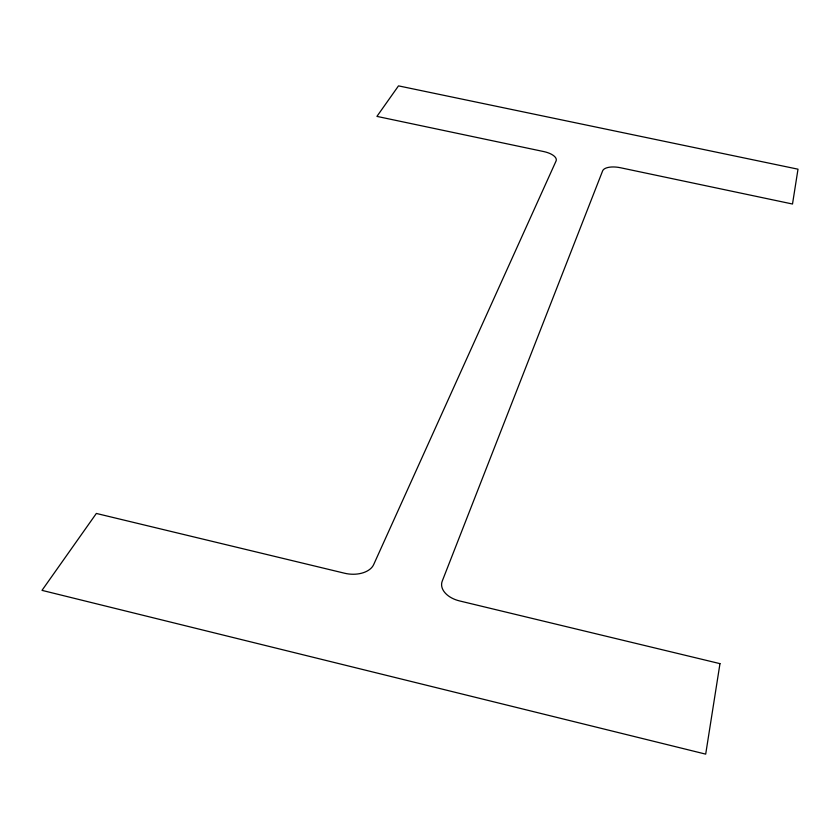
<?xml version="1.0" encoding="UTF-8"?>
<svg xmlns="http://www.w3.org/2000/svg" width="840" height="840" viewBox="0 0 840 840"><rect width="100%" height="100%" fill="white"/><g stroke="black" fill="none" stroke-linecap="round" stroke-linejoin="round"><path stroke-width="1.26" d="M719.975 663.642L705.695 754.131L42 590.363L96.348 513.45L344.61 573.237A23.394 14.774 5.2 0 0 373.663 564.606L556.059 161.007A15.687 6.699 8.9 0 0 543.732 151.567L376.929 116.392L398.506 85.869L798 169.186L792.509 204.015L620.382 167.727A15.781 6.752 10 0 0 602.637 170.846L442.26 581.059A23.499 15.036 8.6 0 0 459.606 600.936L719.975 663.642"/></g></svg>
